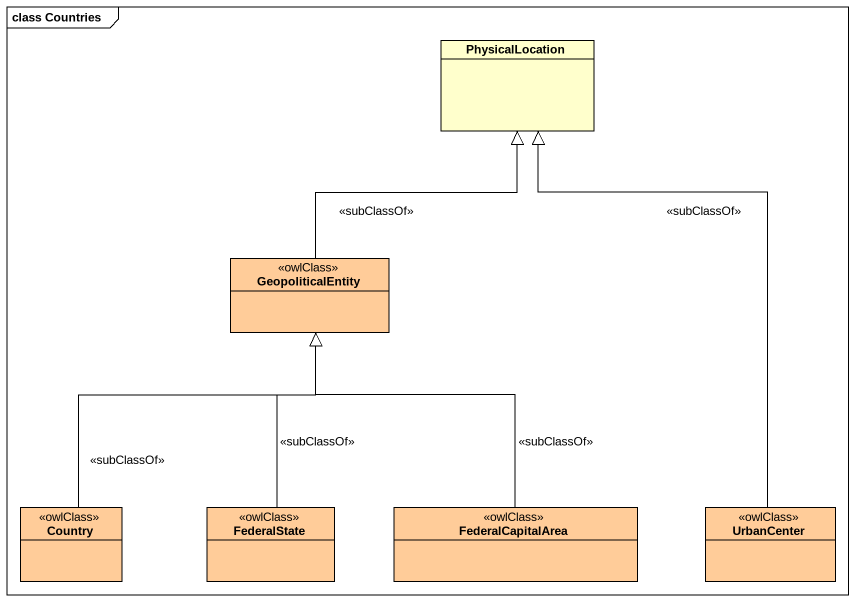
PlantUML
@startuml
mainframe class Countries
hide circle
hide empty members
class PhysicalLocation #FFFFCC
class GeopoliticalEntity <<owlClass>> #FFCC99
class Country <<owlClass>> #FFCC99
class FederalState <<owlClass>> #FFCC99
class FederalCapitalArea <<owlClass>> #FFCC99
class UrbanCenter <<owlClass>> #FFCC99
GeopoliticalEntity -up-|> PhysicalLocation : <<subClassOf>>
Country -up-|> GeopoliticalEntity : <<subClassOf>>
FederalState -up-|> GeopoliticalEntity : <<subClassOf>>
FederalCapitalArea -up-|> GeopoliticalEntity : <<subClassOf>>
UrbanCenter -up-|> PhysicalLocation : <<subClassOf>>
@enduml
